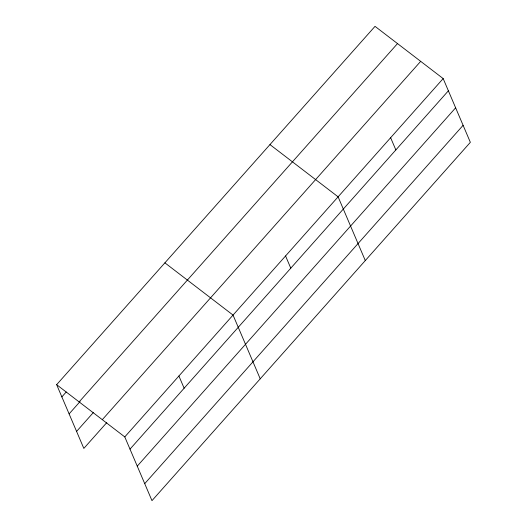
<?xml version="1.0" encoding="UTF-8"?>
<svg xmlns="http://www.w3.org/2000/svg" width="527" height="527" viewBox="0 0 527 527"><rect width="100%" height="100%" fill="white"/><g stroke="black" fill="none" stroke-linecap="round" stroke-linejoin="round"><path stroke-width="0.79" d="M56.646 384.677L375.026 26.35L443.167 78.582L470.354 142.323L151.974 500.65L124.787 436.916L56.646 384.677L83.833 448.418L106.797 422.575M61.863 396.903L66.237 391.983M79.136 401.917L397.51 43.589M69.109 413.899L80.045 401.594M76.58 431.415L93.529 412.345M102.304 419.676L420.678 61.349M124.787 436.916L443.167 78.582M130.004 449.136L448.378 90.809M137.251 466.138L455.631 107.804M144.727 483.648L463.101 125.321M269.962 144.602L338.103 196.834L365.29 260.569M164.898 262.848L233.039 315.08L260.226 378.821M390.632 137.712L395.849 149.931M285.568 255.957L290.785 268.184M178.917 376.001L184.127 388.221"/></g></svg>
